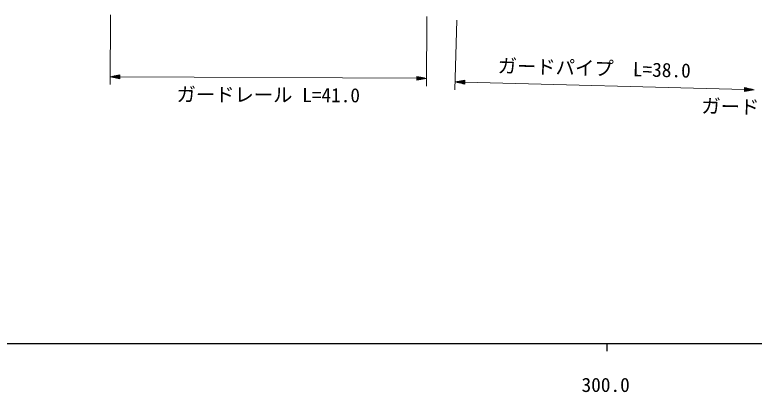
# Model space of a CAD drawing. Units: millimetres, scale not verified. Extents: x 40000 to 680000, y 20000 to 380000.
# Drawn here: x 291428 to 387058, y 198715 to 247495 of the extents above; entities that cross this region are included whole.
import ezdxf
from ezdxf.enums import TextEntityAlignment as Align

# ---------------------------------------------------------------- set-up
doc = ezdxf.new("R2010")
doc.units = ezdxf.units.MM
doc.header["$LTSCALE"] = 1000
doc.layers.add('M-STR-HTXT', color=7, linetype='Continuous', lineweight=13)
doc.layers.add('M-TTL-BAND', color=7, linetype='Continuous', lineweight=25)
doc.styles.add('ＭＳ ゴシック', font='')
doc.styles.get('ＭＳ ゴシック').set_extended_font_data('MS Gothic')

msp = doc.modelspace()

# ---------------------------------------------------------------- linework, layer by layer
at = {"layer": 'M-STR-HTXT'}
for p, q in [((303813, 247495), (303766, 238495)), ((344715, 247280), (344668, 238280)), ((348585, 246814), (348351, 237817)), ((303771, 239495), (305023, 239738)), ((303771, 239495), (305020, 239238)), ((303771, 239495), (305021, 239488)), ((305021, 239438), (304021, 239444)), ((305021, 239538), (304022, 239544)), ((304271, 239392), (305021, 239388)), ((304272, 239592), (305022, 239588)), ((305020, 239338), (304520, 239341)), ((305022, 239638), (304522, 239641)), ((304770, 239290), (305020, 239288)), ((304772, 239690), (305022, 239688)), ((305020, 239238), (305023, 239738)), ((305021, 239488), (343423, 239286)), ((343425, 239536), (343422, 239036)), ((344673, 239280), (343422, 239036)), ((343422, 239136), (343922, 239134)), ((343672, 239085), (343422, 239086)), ((343423, 239336), (344423, 239331)), ((344673, 239280), (343423, 239286)), ((343423, 239236), (344423, 239231)), ((344173, 239182), (343423, 239186)), ((343674, 239485), (343424, 239486)), ((343424, 239436), (343924, 239434)), ((344174, 239382), (343424, 239386)), ((344673, 239280), (343425, 239536)), ((348377, 238817), (349633, 239034)), ((348377, 238817), (349620, 238534)), ((348377, 238817), (349627, 238784)), ((349625, 238734), (348626, 238760)), ((349628, 238834), (348628, 238860)), ((348874, 238704), (349624, 238684)), ((348879, 238904), (349629, 238884)), ((349623, 238634), (349123, 238647)), ((349630, 238934), (349131, 238947)), ((349371, 238591), (349621, 238584)), ((349382, 238991), (349632, 238984)), ((349620, 238534), (349633, 239034)), ((349627, 238784), (385805, 237844)), ((385811, 238094), (385798, 237595)), ((387054, 237812), (385798, 237595)), ((386050, 237638), (385800, 237645)), ((385801, 237694), (386301, 237682)), ((386552, 237725), (385802, 237744)), ((385804, 237794), (386803, 237768)), ((387054, 237812), (385805, 237844)), ((385806, 237894), (386806, 237868)), ((386557, 237925), (385807, 237944)), ((385809, 237994), (386309, 237981)), ((386060, 238038), (385810, 238044)), ((387054, 237812), (385811, 238094))]:
    msp.add_line(p, q, dxfattribs=at)
at = {"layer": 'M-TTL-BAND'}
for p, q in [((40000, 205000), (579000, 205000)), ((368000, 205000), (368000, 204000))]:
    msp.add_line(p, q, dxfattribs=at)

# ---------------------------------------------------------------- texts
at = {"layer": 'M-STR-HTXT', "style": 'ＭＳ ゴシック'}
for s, rotation, p in [('ガードパイプ  L=38.0', 358.512, (366328, 239136)), ('ガードレール L=41.0', 359.698, (324203, 235687)), ('ガードレール L=10.4', 358.723, (392050, 234000))]:
    msp.add_text(s, height=1833, rotation=rotation, dxfattribs=at).set_placement(p, align=Align.BOTTOM_CENTER)
at = {"layer": 'M-TTL-BAND', "style": 'ＭＳ ゴシック'}
msp.add_text('300.0', height=1833, dxfattribs=at).set_placement((367844, 198195), align=Align.BOTTOM_CENTER)

doc.saveas('drawing.dxf')
